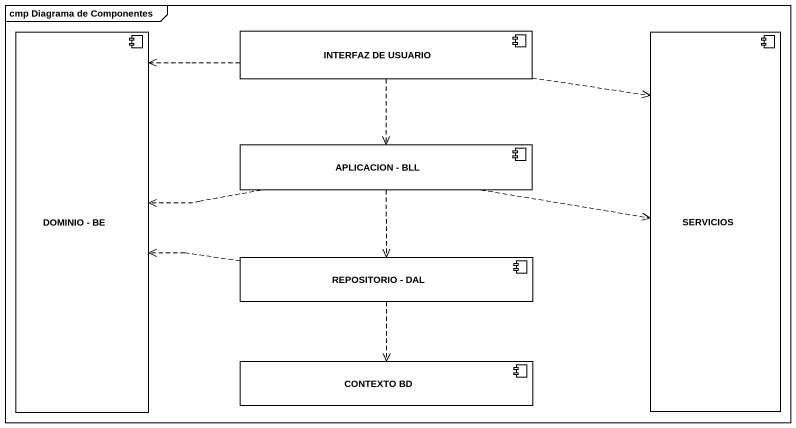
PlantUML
@startuml
mainframe cmp Diagrama de Componentes
component "DOMINIO - BE" as DOMINIO_BE
component "INTERFAZ DE USUARIO" as INTERFAZ_DE_USUARIO
component SERVICIOS
component "APLICACION - BLL" as APLICACION_BLL
component "REPOSITORIO - DAL" as REPOSITORIO_DAL
component "CONTEXTO BD" as CONTEXTO_BD
INTERFAZ_DE_USUARIO .left.> DOMINIO_BE
INTERFAZ_DE_USUARIO .right.> SERVICIOS
INTERFAZ_DE_USUARIO ..> APLICACION_BLL
APLICACION_BLL .left.> DOMINIO_BE
APLICACION_BLL .right.> SERVICIOS
APLICACION_BLL ..> REPOSITORIO_DAL
REPOSITORIO_DAL .left.> DOMINIO_BE
REPOSITORIO_DAL ..> CONTEXTO_BD
@enduml
